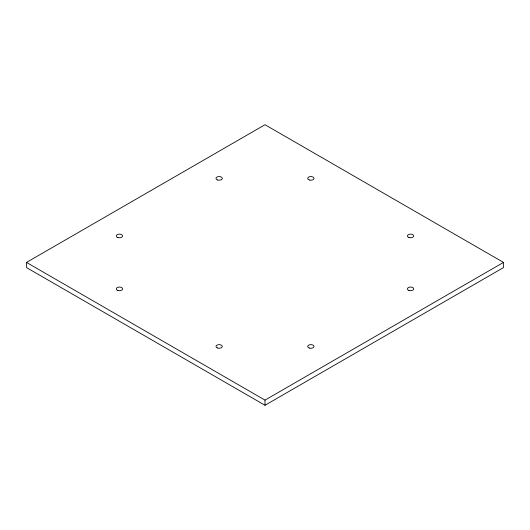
<?xml version="1.0" encoding="UTF-8"?>
<svg xmlns="http://www.w3.org/2000/svg" width="530" height="530" viewBox="0 0 530 530"><rect width="100%" height="100%" fill="white"/><g stroke="black" fill="none" stroke-linecap="round" stroke-linejoin="round"><path stroke-width="0.79" d="M26.5 262.416L265 124.722L503.5 262.416L503.5 267.584L265 405.278L26.5 267.584L26.5 262.416L265 400.117L503.5 262.416M265 400.117L265 405.278M408.981 290.473A3.16 1.828 0 0 0 413.725 288.89A3.16 1.828 0 0 0 408.981 287.306A3.16 1.828 0 0 0 408.981 290.473M217.24 347.892A3.134 1.809 0 0 0 222.256 346.693A3.134 1.809 0 0 0 217.949 344.785A3.134 1.809 0 0 0 217.24 347.892M117.859 290.473A3.16 1.828 0 0 0 122.602 288.89A3.16 1.828 0 0 0 117.859 287.306A3.16 1.828 0 0 0 117.859 290.473M117.859 237.526A3.16 1.828 0 0 0 122.602 235.949A3.16 1.828 0 0 0 117.859 234.366A3.16 1.828 0 0 0 117.859 237.526M217.572 179.961A3.16 1.828 0 0 0 222.308 178.378A3.16 1.828 0 0 0 217.572 176.795A3.16 1.828 0 0 0 217.572 179.961M309.268 348.038A3.16 1.828 0 0 0 314.012 346.454A3.16 1.828 0 0 0 309.268 344.878A3.16 1.828 0 0 0 309.268 348.038M309.268 179.961A3.16 1.828 0 0 0 314.012 178.378A3.16 1.828 0 0 0 309.268 176.795A3.16 1.828 0 0 0 309.268 179.961M408.981 237.526A3.16 1.828 0 0 0 413.725 235.949A3.16 1.828 0 0 0 408.981 234.366A3.16 1.828 0 0 0 408.981 237.526"/></g></svg>
